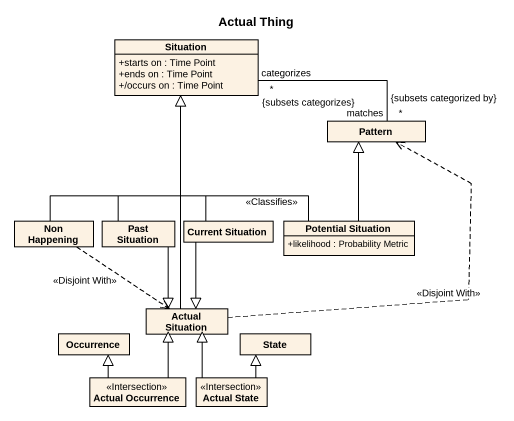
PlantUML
@startuml
title Actual Thing
hide circle
hide empty members
skinparam classAttributeIconSize 0
class Situation {
  +starts on : Time Point
  +ends on : Time Point
  +/occurs on : Time Point
}
class Pattern
class "Non Happening" as Non_Happening
class "Past Situation" as Past_Situation
class "Current Situation" as Current_Situation
class "Potential Situation" as Potential_Situation {
  +likelihood : Probability Metric
}
class Occurrence
class "Actual Situation" as Actual_Situation
class "State" as State_
class "Actual Occurrence" as Actual_Occurrence <<Intersection>>
class "Actual State" as Actual_State <<Intersection>>
Pattern "matches\n{subsets categorized by}\n*" -left- "categorizes\n{subsets categorizes}\n*" Situation
Non_Happening -up-|> Situation
Non_Happening ..> Actual_Situation : <<Disjoint With>>
Past_Situation -up-|> Situation
Past_Situation --|> Actual_Situation
Current_Situation -up-|> Situation
Current_Situation --|> Actual_Situation
Potential_Situation -up-|> Situation : <<Classifies>>
Potential_Situation -up-|> Pattern
Actual_Situation -up-|> Situation
Actual_Situation .up.> Pattern : <<Disjoint With>>
Actual_Occurrence -up-|> Occurrence
Actual_Occurrence -up-|> Actual_Situation
Actual_State -up-|> Actual_Situation
Actual_State -up-|> State_
@enduml
